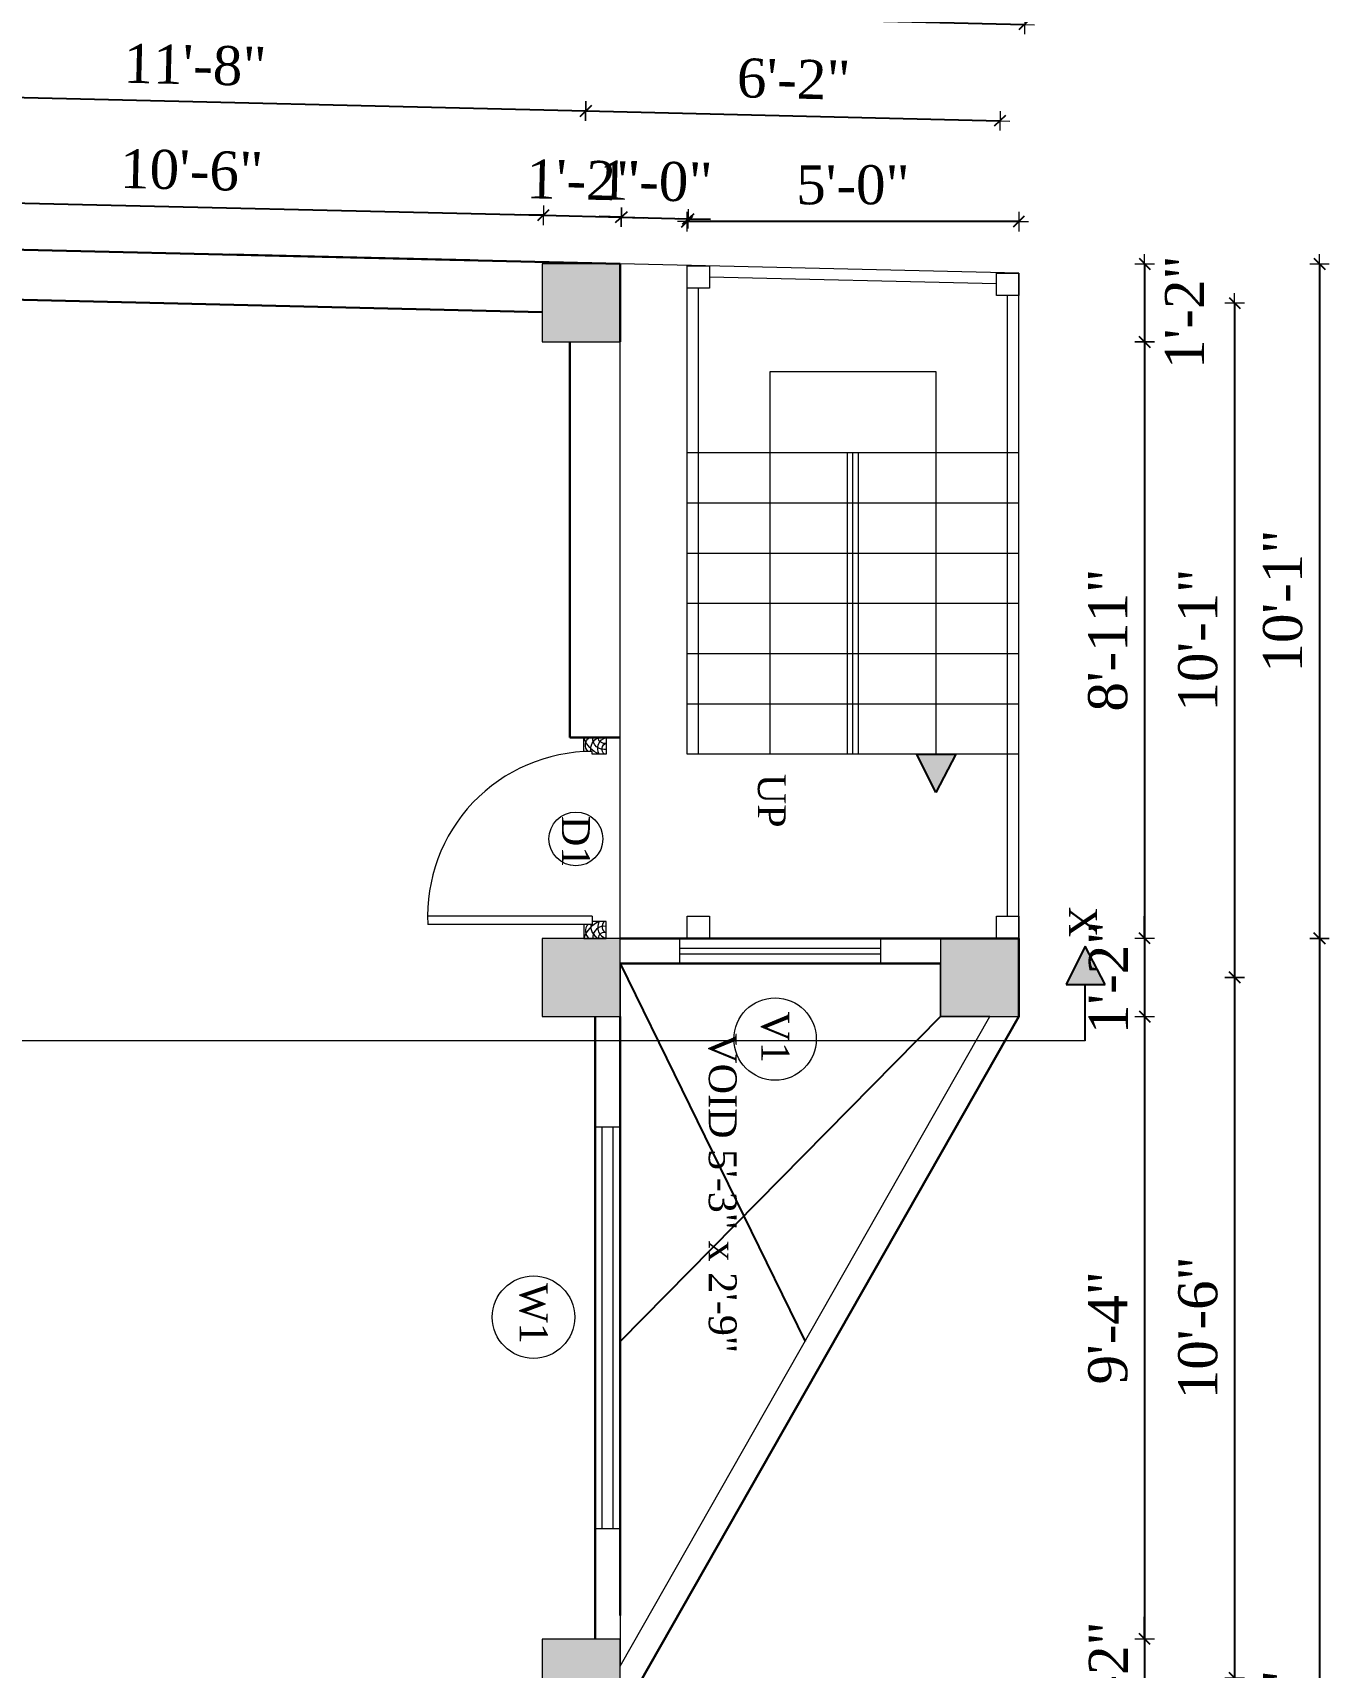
# Model space of a CAD drawing. Header units: inches. Extents: x 151827 to 346502, y -56182 to -23217.
# Drawn here: x 166610.1 to 166842.4, y -25951.1 to -25658.2 of the extents above; entities that cross this region are included whole.
import ezdxf

# ---------------------------------------------------------------- set-up
doc = ezdxf.new("R2010")
doc.units = ezdxf.units.IN
doc.header["$LTSCALE"] = 5
doc.header["$MEASUREMENT"] = 0
for name, color, linetype, lineweight in [('A-WALL', 7, 'Continuous', 9), ('Dimension', 7, 'Continuous', 18), ('DOOR', 62, 'Continuous', 0), ('Dw', 2, 'Continuous', 18)]:
    doc.layers.add(name, color=color, linetype=linetype, lineweight=lineweight)
doc.layers.add('dim line', color=7, linetype='Continuous', lineweight=15, true_color=0xfab2b2)
doc.layers.add('TEXT', color=6, linetype='Continuous')
doc.layers.add('WALL', color=7, linetype='Continuous')
doc.styles.add('ordinary', font='times.ttf')
doc.dimstyles.new('Copy of 96', dxfattribs={"dimtxt": 7, "dimasz": 4, "dimexe": 0.5, "dimexo": 0.5, "dimgap": 3, "dimtad": 1, "dimdec": 1, "dimzin": 11, "dimdsep": 46, "dimlunit": 4, "dimtxsty": 'ordinary', "dimblk": 'OBLIQUE', "dimcen": 0.09, "dimse1": 1, "dimse2": 1, "dimclrt": 6, "dimazin": 0, "dimtfac": 1, "dimtdec": 1, "dimtix": 1, "dimtmove": 2, "dimatfit": 3, "dimldrblk": 'leader', "dimfxl": 0.5, "dimfxlon": 1, "dimtolj": 1, "dimtzin": 0, "dimarcsym": 0})

# ---------------------------------------------------------------- blocks, each defined once
blk = doc.blocks.new('oblique')
at = {"color": 0, "lineweight": -2}
blk.add_line((0.25, 0.25), (-0.25, -0.25), dxfattribs=at)
at = {"layer": 'dim line', "lineweight": 9}
for p, q in [((-0.4375, 0), (0.4375, 0)), ((0, 0.4375), (0, -0.4375))]:
    blk.add_line(p, q, dxfattribs=at)
blk = doc.blocks.new('*D2595')
at = {"layer": 'A-WALL', "color": 0, "lineweight": -2, "ltscale": 5, "transparency": 16777216}
blk.add_line((166715.33, -26124.94), (166772.72, -26124.94), dxfattribs=at)
at = {"layer": 'Defpoints', "color": 0, "ltscale": 5, "transparency": 16777216}
for p in [(166772.72, -25834.49), (166715.33, -25960.06), (166772.72, -26124.94)]:
    blk.add_point(p, dxfattribs=at)
at = {"layer": 'A-WALL', "color": 0, "lineweight": -2, "ltscale": 5, "transparency": 16777216, "xscale": 4, "yscale": 4, "zscale": 4, "rotation": 180}
blk.add_blockref('oblique', (166715.33, -26124.94), dxfattribs=at)
at = {"layer": 'A-WALL', "color": 0, "lineweight": -2, "ltscale": 5, "transparency": 16777216, "xscale": 4, "yscale": 4, "zscale": 4}
blk.add_blockref('oblique', (166772.72, -26124.94), dxfattribs=at)
at = {"layer": 'A-WALL', "color": 6, "ltscale": 5, "transparency": 16777216, "insert": (166744.02, -26118.37), "char_height": 7, "attachment_point": 5, "style": 'ordinary'}
blk.add_mtext('\\A1;4\'-9"', dxfattribs=at)
blk = doc.blocks.new('_OBLIQUE')
at = {"color": 0, "linetype": 'ByBlock'}
blk.add_line((-0.5, -0.5), (0.5, 0.5), dxfattribs=at)
blk = doc.blocks.new('leader')
at = {"layer": 'Dimension'}
for p, q in [((0, -4.328), (0, 4.328)), ((-4.424, 0), (4.424, 0))]:
    blk.add_line(p, q, dxfattribs=at)
blk = doc.blocks.new('*D2596')
at = {"layer": 'A-WALL', "color": 0, "lineweight": -2, "ltscale": 5, "transparency": 16777216}
for p, q in [((166772.72, -26124.94), (166768.72, -26124.94)), ((166772.72, -26124.94), (166786.72, -26124.94)), ((166786.72, -26124.94), (166790.72, -26124.94))]:
    blk.add_line(p, q, dxfattribs=at)
at = {"layer": 'Defpoints', "color": 0, "ltscale": 5, "transparency": 16777216}
for p in [(166772.72, -25834.49), (166786.72, -25834.49), (166786.72, -26124.94)]:
    blk.add_point(p, dxfattribs=at)
at = {"layer": 'A-WALL', "color": 0, "lineweight": -2, "ltscale": 5, "transparency": 16777216, "xscale": 4, "yscale": 4, "zscale": 4}
blk.add_blockref('oblique', (166772.72, -26124.94), dxfattribs=at)
at = {"layer": 'A-WALL', "color": 0, "lineweight": -2, "ltscale": 5, "transparency": 16777216, "xscale": 4, "yscale": 4, "zscale": 4, "rotation": 180}
blk.add_blockref('oblique', (166786.72, -26124.94), dxfattribs=at)
at = {"layer": 'A-WALL', "color": 6, "ltscale": 5, "transparency": 16777216, "insert": (166779.72, -26118.44), "char_height": 7, "attachment_point": 5, "style": 'ordinary'}
blk.add_mtext('\\A1;1\'-2"', dxfattribs=at)
blk = doc.blocks.new('*D2599')
at = {"layer": 'A-WALL', "color": 0, "lineweight": -2, "ltscale": 5, "transparency": 16777216}
blk.add_line((166708.33, -26139.89), (166779.72, -26139.89), dxfattribs=at)
at = {"layer": 'Defpoints', "color": 0, "ltscale": 5, "transparency": 16777216}
for p in [(166779.72, -25827.49), (166708.33, -25953.06), (166779.72, -26139.89)]:
    blk.add_point(p, dxfattribs=at)
at = {"layer": 'A-WALL', "color": 0, "lineweight": -2, "ltscale": 5, "transparency": 16777216, "xscale": 4, "yscale": 4, "zscale": 4, "rotation": 180}
blk.add_blockref('oblique', (166708.33, -26139.89), dxfattribs=at)
at = {"layer": 'A-WALL', "color": 0, "lineweight": -2, "ltscale": 5, "transparency": 16777216, "xscale": 4, "yscale": 4, "zscale": 4}
blk.add_blockref('oblique', (166779.72, -26139.89), dxfattribs=at)
at = {"layer": 'A-WALL', "color": 6, "ltscale": 5, "transparency": 16777216, "insert": (166744.02, -26133.33), "char_height": 7, "attachment_point": 5, "style": 'ordinary'}
blk.add_mtext('\\A1;5\'-11"', dxfattribs=at)
blk = doc.blocks.new('*D2600')
at = {"layer": 'A-WALL', "color": 0, "lineweight": -2, "ltscale": 50, "transparency": 16777216}
blk.add_line((166809.27, -25699.61), (166809.27, -25713.61), dxfattribs=at)
at = {"layer": 'Defpoints', "color": 0, "ltscale": 50, "transparency": 16777216}
for p in [(166715.33, -25699.61), (166715.33, -25713.61), (166809.27, -25713.61)]:
    blk.add_point(p, dxfattribs=at)
at = {"layer": 'A-WALL', "color": 0, "lineweight": -2, "ltscale": 50, "transparency": 16777216, "xscale": 4, "yscale": 4, "zscale": 4}
for p, rotation in [((166809.27, -25699.61), 90), ((166809.27, -25713.61), 270)]:
    blk.add_blockref('oblique', p, dxfattribs=dict(at, rotation=rotation))
at = {"layer": 'A-WALL', "color": 6, "ltscale": 50, "transparency": 16777216, "insert": (166816.41, -25708.26), "char_height": 7, "attachment_point": 5, "rotation": 90, "style": 'ordinary'}
blk.add_mtext('\\A1;1\'-2"', dxfattribs=at)
blk = doc.blocks.new('*D2601')
at = {"layer": 'A-WALL', "color": 0, "lineweight": -2, "ltscale": 5, "transparency": 16777216}
blk.add_line((166809.27, -25713.61), (166809.27, -25820.49), dxfattribs=at)
at = {"layer": 'Defpoints', "color": 0, "ltscale": 5, "transparency": 16777216}
for p in [(166715.33, -25713.61), (166786.72, -25820.49), (166809.27, -25820.49)]:
    blk.add_point(p, dxfattribs=at)
at = {"layer": 'A-WALL', "color": 0, "lineweight": -2, "ltscale": 5, "transparency": 16777216, "xscale": 4, "yscale": 4, "zscale": 4}
for p, rotation in [((166809.27, -25713.61), 90), ((166809.27, -25820.49), 270)]:
    blk.add_blockref('oblique', p, dxfattribs=dict(at, rotation=rotation))
at = {"layer": 'A-WALL', "color": 6, "ltscale": 5, "transparency": 16777216, "insert": (166802.71, -25767.05), "char_height": 7, "attachment_point": 5, "rotation": 90, "style": 'ordinary'}
blk.add_mtext('\\A1;8\'-11"', dxfattribs=at)
blk = doc.blocks.new('*D2602')
at = {"layer": 'A-WALL', "color": 0, "lineweight": -2, "ltscale": 5, "transparency": 16777216}
for p, q in [((166809.27, -25820.49), (166809.27, -25816.49)), ((166809.27, -25820.49), (166809.27, -25834.49)), ((166809.27, -25834.49), (166809.27, -25838.49))]:
    blk.add_line(p, q, dxfattribs=at)
at = {"layer": 'Defpoints', "color": 0, "ltscale": 5, "transparency": 16777216}
for p in [(166786.72, -25820.49), (166786.72, -25834.49), (166809.27, -25834.49)]:
    blk.add_point(p, dxfattribs=at)
at = {"layer": 'A-WALL', "color": 0, "lineweight": -2, "ltscale": 5, "transparency": 16777216, "xscale": 4, "yscale": 4, "zscale": 4}
for p, rotation in [((166809.27, -25820.49), 270), ((166809.27, -25834.49), 90)]:
    blk.add_blockref('oblique', p, dxfattribs=dict(at, rotation=rotation))
at = {"layer": 'A-WALL', "color": 6, "ltscale": 5, "transparency": 16777216, "insert": (166802.77, -25827.49), "char_height": 7, "attachment_point": 5, "rotation": 90, "style": 'ordinary'}
blk.add_mtext('\\A1;1\'-2"', dxfattribs=at)
blk = doc.blocks.new('*D2603')
at = {"layer": 'A-WALL', "color": 0, "lineweight": -2, "ltscale": 5, "transparency": 16777216}
blk.add_line((166809.27, -25834.49), (166809.27, -25946.06), dxfattribs=at)
at = {"layer": 'Defpoints', "color": 0, "ltscale": 5, "transparency": 16777216}
for p in [(166786.72, -25834.49), (166715.33, -25946.06), (166809.27, -25946.06)]:
    blk.add_point(p, dxfattribs=at)
at = {"layer": 'A-WALL', "color": 0, "lineweight": -2, "ltscale": 5, "transparency": 16777216, "xscale": 4, "yscale": 4, "zscale": 4}
for p, rotation in [((166809.27, -25834.49), 90), ((166809.27, -25946.06), 270)]:
    blk.add_blockref('oblique', p, dxfattribs=dict(at, rotation=rotation))
at = {"layer": 'A-WALL', "color": 6, "ltscale": 5, "transparency": 16777216, "insert": (166802.7, -25890.28), "char_height": 7, "attachment_point": 5, "rotation": 90, "style": 'ordinary'}
blk.add_mtext('\\A1;9\'-4"', dxfattribs=at)
blk = doc.blocks.new('*D2604')
at = {"layer": 'A-WALL', "color": 0, "lineweight": -2, "ltscale": 5, "transparency": 16777216}
for p, q in [((166809.27, -25946.06), (166809.27, -25942.06)), ((166809.27, -25946.06), (166809.27, -25960.06)), ((166809.27, -25960.06), (166809.27, -25964.06))]:
    blk.add_line(p, q, dxfattribs=at)
at = {"layer": 'Defpoints', "color": 0, "ltscale": 5, "transparency": 16777216}
for p in [(166715.33, -25946.06), (166715.33, -25960.06), (166809.27, -25960.06)]:
    blk.add_point(p, dxfattribs=at)
at = {"layer": 'A-WALL', "color": 0, "lineweight": -2, "ltscale": 5, "transparency": 16777216, "xscale": 4, "yscale": 4, "zscale": 4}
for p, rotation in [((166809.27, -25946.06), 270), ((166809.27, -25960.06), 90)]:
    blk.add_blockref('oblique', p, dxfattribs=dict(at, rotation=rotation))
at = {"layer": 'A-WALL', "color": 6, "ltscale": 5, "transparency": 16777216, "insert": (166802.77, -25953.06), "char_height": 7, "attachment_point": 5, "rotation": 90, "style": 'ordinary'}
blk.add_mtext('\\A1;1\'-2"', dxfattribs=at)
blk = doc.blocks.new('*D2608')
at = {"layer": 'A-WALL', "color": 0, "lineweight": -2, "ltscale": 5, "transparency": 16777216}
blk.add_line((166825.4, -25706.61), (166825.4, -25827.49), dxfattribs=at)
at = {"layer": 'Defpoints', "color": 0, "ltscale": 5, "transparency": 16777216}
for p in [(166708.33, -25706.61), (166708.33, -25827.49), (166825.4, -25827.49)]:
    blk.add_point(p, dxfattribs=at)
at = {"layer": 'A-WALL', "color": 0, "lineweight": -2, "ltscale": 5, "transparency": 16777216, "xscale": 4, "yscale": 4, "zscale": 4}
for p, rotation in [((166825.4, -25706.61), 90), ((166825.4, -25827.49), 270)]:
    blk.add_blockref('oblique', p, dxfattribs=dict(at, rotation=rotation))
at = {"layer": 'A-WALL', "color": 6, "ltscale": 5, "transparency": 16777216, "insert": (166818.84, -25767.05), "char_height": 7, "attachment_point": 5, "rotation": 90, "style": 'ordinary'}
blk.add_mtext('\\A1;10\'-1"', dxfattribs=at)
blk = doc.blocks.new('*D2609')
at = {"layer": 'A-WALL', "color": 0, "lineweight": -2, "ltscale": 5, "transparency": 16777216}
blk.add_line((166825.4, -25827.49), (166825.4, -25953.06), dxfattribs=at)
at = {"layer": 'Defpoints', "color": 0, "ltscale": 5, "transparency": 16777216}
for p in [(166708.33, -25827.49), (166708.33, -25953.06), (166825.4, -25953.06)]:
    blk.add_point(p, dxfattribs=at)
at = {"layer": 'A-WALL', "color": 0, "lineweight": -2, "ltscale": 5, "transparency": 16777216, "xscale": 4, "yscale": 4, "zscale": 4}
for p, rotation in [((166825.4, -25827.49), 90), ((166825.4, -25953.06), 270)]:
    blk.add_blockref('oblique', p, dxfattribs=dict(at, rotation=rotation))
at = {"layer": 'A-WALL', "color": 6, "ltscale": 5, "transparency": 16777216, "insert": (166818.84, -25890.28), "char_height": 7, "attachment_point": 5, "rotation": 90, "style": 'ordinary'}
blk.add_mtext('\\A1;10\'-6"', dxfattribs=at)
blk = doc.blocks.new('*D2611')
at = {"layer": 'A-WALL', "color": 0, "lineweight": -2, "ltscale": 5, "transparency": 16777216}
blk.add_line((166840.6, -25699.61), (166840.6, -25820.49), dxfattribs=at)
at = {"layer": 'Defpoints', "color": 0, "ltscale": 5, "transparency": 16777216}
for p in [(166715.33, -25699.61), (166786.72, -25820.49), (166840.6, -25820.49)]:
    blk.add_point(p, dxfattribs=at)
at = {"layer": 'A-WALL', "color": 0, "lineweight": -2, "ltscale": 5, "transparency": 16777216, "xscale": 4, "yscale": 4, "zscale": 4}
for p, rotation in [((166840.6, -25699.61), 90), ((166840.6, -25820.49), 270)]:
    blk.add_blockref('oblique', p, dxfattribs=dict(at, rotation=rotation))
at = {"layer": 'A-WALL', "color": 6, "ltscale": 5, "transparency": 16777216, "insert": (166834.04, -25760.05), "char_height": 7, "attachment_point": 5, "rotation": 90, "style": 'ordinary'}
blk.add_mtext('\\A1;10\'-1"', dxfattribs=at)
blk = doc.blocks.new('*D2612')
at = {"layer": 'A-WALL', "color": 0, "lineweight": -2, "ltscale": 5, "transparency": 16777216}
blk.add_line((166840.6, -25820.49), (166840.6, -26108.31), dxfattribs=at)
at = {"layer": 'Defpoints', "color": 0, "ltscale": 5, "transparency": 16777216}
for p in [(166786.72, -25820.49), (166631.06, -26108.31), (166840.6, -26108.31)]:
    blk.add_point(p, dxfattribs=at)
at = {"layer": 'A-WALL', "color": 0, "lineweight": -2, "ltscale": 5, "transparency": 16777216, "xscale": 4, "yscale": 4, "zscale": 4}
for p, rotation in [((166840.6, -25820.49), 90), ((166840.6, -26108.31), 270)]:
    blk.add_blockref('oblique', p, dxfattribs=dict(at, rotation=rotation))
at = {"layer": 'A-WALL', "color": 6, "ltscale": 5, "transparency": 16777216, "insert": (166834.04, -25964.4), "char_height": 7, "attachment_point": 5, "rotation": 90, "style": 'ordinary'}
blk.add_mtext('\\A1;24\'-0"', dxfattribs=at)
blk = doc.blocks.new('*D2614')
at = {"layer": 'A-WALL', "color": 0, "lineweight": -2, "ltscale": 5, "transparency": 16777216}
blk.add_line((166631.06, -26153.85), (166786.72, -26153.85), dxfattribs=at)
at = {"layer": 'Defpoints', "color": 0, "ltscale": 5, "transparency": 16777216}
for p in [(166786.72, -25834.49), (166631.06, -26108.31), (166786.72, -26153.85)]:
    blk.add_point(p, dxfattribs=at)
at = {"layer": 'A-WALL', "color": 0, "lineweight": -2, "ltscale": 5, "transparency": 16777216, "xscale": 4, "yscale": 4, "zscale": 4, "rotation": 180}
blk.add_blockref('oblique', (166631.06, -26153.85), dxfattribs=at)
at = {"layer": 'A-WALL', "color": 0, "lineweight": -2, "ltscale": 5, "transparency": 16777216, "xscale": 4, "yscale": 4, "zscale": 4}
blk.add_blockref('oblique', (166786.72, -26153.85), dxfattribs=at)
at = {"layer": 'A-WALL', "color": 6, "ltscale": 5, "transparency": 16777216, "insert": (166708.89, -26147.29), "char_height": 7, "attachment_point": 5, "style": 'ordinary'}
blk.add_mtext('\\A1;13\'-0"', dxfattribs=at)
blk = doc.blocks.new('*D2631')
at = {"layer": 'A-WALL', "color": 0, "lineweight": -2, "ltscale": 5, "transparency": 16777216}
blk.add_line((166786.72, -25692.04), (166727.33, -25692.04), dxfattribs=at)
at = {"layer": 'Defpoints', "color": 0, "ltscale": 5, "transparency": 16777216}
for p in [(166727.33, -25692.04), (166727.33, -25699.89), (166786.72, -25701.3)]:
    blk.add_point(p, dxfattribs=at)
at = {"layer": 'A-WALL', "color": 0, "lineweight": -2, "ltscale": 5, "transparency": 16777216, "xscale": 4, "yscale": 4, "zscale": 4, "rotation": 180}
blk.add_blockref('oblique', (166727.33, -25692.04), dxfattribs=at)
at = {"layer": 'A-WALL', "color": 0, "lineweight": -2, "ltscale": 5, "transparency": 16777216, "xscale": 4, "yscale": 4, "zscale": 4}
blk.add_blockref('oblique', (166786.72, -25692.04), dxfattribs=at)
at = {"layer": 'A-WALL', "color": 6, "ltscale": 5, "transparency": 16777216, "insert": (166757.02, -25685.48), "char_height": 7, "attachment_point": 5, "style": 'ordinary'}
blk.add_mtext('\\A1;5\'-0"', dxfattribs=at)
blk = doc.blocks.new('*D2685')
at = {"layer": 'A-WALL', "color": 0, "lineweight": -2, "ltscale": 5, "transparency": 16777216}
blk.add_line((166575.25, -25687.92), (166701.54, -25690.91), dxfattribs=at)
at = {"layer": 'Defpoints', "color": 0, "ltscale": 5, "transparency": 16777216}
for p in [(166701.54, -25690.91), (166575.05, -25696.28), (166701.33, -25699.61)]:
    blk.add_point(p, dxfattribs=at)
at = {"layer": 'A-WALL', "color": 0, "lineweight": -2, "ltscale": 5, "transparency": 16777216, "xscale": 4, "yscale": 4, "zscale": 4}
for p, rotation in [((166575.25, -25687.92), 178.6423816933723), ((166701.54, -25690.91), 358.6423816933723)]:
    blk.add_blockref('oblique', p, dxfattribs=dict(at, rotation=rotation))
at = {"layer": 'A-WALL', "color": 6, "ltscale": 5, "transparency": 16777216, "insert": (166638.55, -25682.85), "char_height": 7, "attachment_point": 5, "rotation": 358.6424, "style": 'ordinary'}
blk.add_mtext('\\A1;10\'-6"', dxfattribs=at)
blk = doc.blocks.new('*D2686')
at = {"layer": 'A-WALL', "color": 0, "lineweight": -2, "ltscale": 5, "transparency": 16777216}
for p, q in [((166701.54, -25690.91), (166697.54, -25690.81)), ((166701.54, -25690.91), (166715.53, -25691.24)), ((166715.53, -25691.24), (166719.53, -25691.34))]:
    blk.add_line(p, q, dxfattribs=at)
at = {"layer": 'Defpoints', "color": 0, "ltscale": 5, "transparency": 16777216}
for p in [(166715.53, -25691.24), (166701.33, -25699.61), (166715.33, -25699.61)]:
    blk.add_point(p, dxfattribs=at)
at = {"layer": 'A-WALL', "color": 0, "lineweight": -2, "ltscale": 5, "transparency": 16777216, "xscale": 4, "yscale": 4, "zscale": 4}
for p, rotation in [((166701.54, -25690.91), 358.6423816933723), ((166715.53, -25691.24), 178.6423816933723)]:
    blk.add_blockref('oblique', p, dxfattribs=dict(at, rotation=rotation))
at = {"layer": 'A-WALL', "color": 6, "ltscale": 5, "transparency": 16777216, "insert": (166708.69, -25684.58), "char_height": 7, "attachment_point": 5, "rotation": 358.6424, "style": 'ordinary'}
blk.add_mtext('\\A1;1\'-2"', dxfattribs=at)
blk = doc.blocks.new('*D2632')
at = {"layer": 'A-WALL', "color": 0, "lineweight": -2, "ltscale": 5, "transparency": 16777216}
blk.add_line((166568.87, -25668.88), (166709.15, -25672.21), dxfattribs=at)
at = {"layer": 'Defpoints', "color": 0, "ltscale": 5, "transparency": 16777216}
for p in [(166709.15, -25672.21), (166568.05, -25703.28), (166708.33, -25706.61)]:
    blk.add_point(p, dxfattribs=at)
at = {"layer": 'A-WALL', "color": 0, "lineweight": -2, "ltscale": 5, "transparency": 16777216, "xscale": 4, "yscale": 4, "zscale": 4}
for p, rotation in [((166568.87, -25668.88), 178.6423816929977), ((166709.15, -25672.21), 358.6423816929977)]:
    blk.add_blockref('oblique', p, dxfattribs=dict(at, rotation=rotation))
at = {"layer": 'A-WALL', "color": 6, "ltscale": 5, "transparency": 16777216, "insert": (166639.16, -25663.99), "char_height": 7, "attachment_point": 5, "rotation": 358.6424, "style": 'ordinary'}
blk.add_mtext('\\A1;11\'-8"', dxfattribs=at)
blk = doc.blocks.new('*D2633')
at = {"layer": 'A-WALL', "color": 0, "lineweight": -2, "ltscale": 5, "transparency": 16777216}
for p, q in [((166715.53, -25691.24), (166711.53, -25691.15)), ((166715.53, -25691.24), (166727.53, -25691.53)), ((166727.53, -25691.53), (166731.53, -25691.62))]:
    blk.add_line(p, q, dxfattribs=at)
at = {"layer": 'Defpoints', "color": 0, "ltscale": 5, "transparency": 16777216}
for p in [(166727.53, -25691.53), (166715.33, -25699.61), (166727.33, -25699.89)]:
    blk.add_point(p, dxfattribs=at)
at = {"layer": 'A-WALL', "color": 0, "lineweight": -2, "ltscale": 5, "transparency": 16777216, "xscale": 4, "yscale": 4, "zscale": 4}
for p, rotation in [((166715.53, -25691.24), 358.6423816933723), ((166727.53, -25691.53), 178.6423816933723)]:
    blk.add_blockref('oblique', p, dxfattribs=dict(at, rotation=rotation))
at = {"layer": 'A-WALL', "color": 6, "ltscale": 5, "transparency": 16777216, "insert": (166721.69, -25684.82), "char_height": 7, "attachment_point": 5, "rotation": 358.6424, "style": 'ordinary'}
blk.add_mtext('\\A1;1\'-0"', dxfattribs=at)
blk = doc.blocks.new('*D2634')
at = {"layer": 'A-WALL', "color": 0, "lineweight": -2, "ltscale": 5, "transparency": 16777216}
blk.add_line((166709.15, -25672.21), (166783.35, -25673.97), dxfattribs=at)
at = {"layer": 'Defpoints', "color": 0, "ltscale": 5, "transparency": 16777216}
for p in [(166783.35, -25673.97), (166708.33, -25706.61), (166779.72, -25827.49)]:
    blk.add_point(p, dxfattribs=at)
at = {"layer": 'A-WALL', "color": 0, "lineweight": -2, "ltscale": 5, "transparency": 16777216, "xscale": 4, "yscale": 4, "zscale": 4}
for p, rotation in [((166709.15, -25672.21), 178.6423816933723), ((166783.35, -25673.97), 358.6423816933723)]:
    blk.add_blockref('oblique', p, dxfattribs=dict(at, rotation=rotation))
at = {"layer": 'A-WALL', "color": 6, "ltscale": 5, "transparency": 16777216, "insert": (166746.41, -25666.53), "char_height": 7, "attachment_point": 5, "rotation": 358.6424, "style": 'ordinary'}
blk.add_mtext('\\A1;6\'-2"', dxfattribs=at)
blk = doc.blocks.new('*D2635')
at = {"layer": 'A-WALL', "color": 0, "lineweight": -2, "ltscale": 5, "transparency": 16777216}
blk.add_line((166523.11, -25650.43), (166787.77, -25656.7), dxfattribs=at)
at = {"layer": 'Defpoints', "color": 0, "ltscale": 5, "transparency": 16777216}
for p in [(166787.77, -25656.7), (166522.05, -25695.03), (166786.72, -25701.3)]:
    blk.add_point(p, dxfattribs=at)
at = {"layer": 'A-WALL', "color": 0, "lineweight": -2, "ltscale": 5, "transparency": 16777216, "xscale": 4, "yscale": 4, "zscale": 4}
for p, rotation in [((166523.11, -25650.43), 178.6423816933723), ((166787.77, -25656.7), 358.6423816933723)]:
    blk.add_blockref('oblique', p, dxfattribs=dict(at, rotation=rotation))
at = {"layer": 'A-WALL', "color": 6, "ltscale": 5, "transparency": 16777216, "insert": (166655.59, -25647.07), "char_height": 7, "attachment_point": 5, "rotation": 358.6424, "style": 'ordinary'}
blk.add_mtext('\\A1;22\'-1"', dxfattribs=at)
blk = doc.blocks.new('A$C27B36B59')
at = {"layer": 'DOOR'}
for p, q in [((0, 4), (0, 0)), ((2.5, 4), (0, 4)), ((2.5, 2.5), (2.5, 4)), ((0, 0), (3, 0)), ((3, 2.5), (2.5, 2.5)), ((3, 0), (3, 2.5))]:
    blk.add_line(p, q, dxfattribs=at)
for centre, radius, start, end in [((-1.4, -0.54), 4.75, 22.1411, 72.838), ((1.34, 2.09), 1.64, 45.138, 144.8948), ((2.21, 0.3), 2.49, 83.3149, 152.658), ((0.13, 0.37), 2.05, 349.4875, 93.6805), ((1.96, -0.47), 2.01, 58.7447, 166.495), ((-0.06, 0.32), 1.13, 343.542, 86.947), ((2.08, -0.4), 1.17, 38.2816, 160.1519)]:
    blk.add_arc(centre, radius, start, end, dxfattribs=at)
blk = doc.blocks.new('D2')
at = {"layer": 'DOOR'}
for p, q in [((74473.95, 24047.59), (74473.95, 24018.09)), ((74473.95, 24047.59), (74475.45, 24047.59)), ((74475.45, 24047.59), (74475.45, 24018.13))]:
    blk.add_line(p, q, dxfattribs=at)
blk.add_arc((74473.95, 24047.59), 29.5, 180, 272.9146, dxfattribs=at)
at = {"layer": 'DOOR', "xscale": -1, "rotation": 180}
blk.add_blockref('A$C27B36B59', (74441.95, 24050.09), dxfattribs=at)
at = {"layer": 'DOOR', "rotation": 180}
blk.add_blockref('A$C27B36B59', (74477.95, 24050.09), dxfattribs=at)

msp = doc.modelspace()

# ---------------------------------------------------------------- hatches: boundary and pattern name
at = {"ltscale": 5}
for points in [[(166768.44, -25787.49), (166775.45, -25787.49), (166771.87, -25794.38)], [(166795.19, -25828.78), (166802.2, -25828.78), (166798.62, -25821.89)]]:
    msp.add_hatch(color=256, dxfattribs=at).paths.add_polyline_path(points)
at = {"layer": 'WALL', "linetype": 'ByBlock', "ltscale": 5, "true_color": 0xf8991e}
h = msp.add_hatch(color=30, dxfattribs=at)
h.dxf.hatch_style = 1
h.paths.add_polyline_path([(166701.33, -25699.61), (166701.33, -25713.61), (166715.33, -25713.61), (166715.33, -25699.61)])
h = msp.add_hatch(color=30, dxfattribs=at)
h.dxf.hatch_style = 1
h.paths.add_polyline_path([(166701.33, -25820.49), (166701.33, -25834.49), (166715.33, -25834.49), (166715.33, -25820.49)])
h = msp.add_hatch(color=30, dxfattribs=at)
h.dxf.hatch_style = 1
h.paths.add_polyline_path([(166772.72, -25820.49), (166772.72, -25834.49), (166786.72, -25834.49), (166786.72, -25820.49)])
h = msp.add_hatch(color=30, dxfattribs=at)
h.dxf.hatch_style = 1
h.paths.add_polyline_path([(166701.33, -25960.06), (166715.33, -25960.06), (166715.33, -25946.06), (166701.33, -25946.06)])

# ---------------------------------------------------------------- linework, layer by layer
at = {"ltscale": 5}
for p, q in [((166771.87, -25794.38, -72.71), (166768.44, -25787.49, -72.71)), ((166768.44, -25787.49, -72.71), (166775.45, -25787.49, -72.71)), ((166775.45, -25787.49, -72.71), (166771.87, -25794.38, -72.71)), ((166798.62, -25821.89, -72.71), (166795.19, -25828.78, -72.71)), ((166802.2, -25828.78, -72.71), (166798.62, -25821.89, -72.71)), ((166795.19, -25828.78, -72.71), (166802.2, -25828.78, -72.71)), ((166798.62, -25838.88, -72.71), (166798.62, -25828.78, -72.71))]:
    msp.add_line(p, q, dxfattribs=at)
at = {"layer": 'A-WALL', "lineweight": 30}
for p, q in [((166715.33, -25699.61, -72.71), (166561.05, -25695.95, -72.71)), ((166645.41, -25697.95, -72.71), (166688.4, -25698.97, -72.71)), ((166715.33, -25713.61, -72.71), (166715.33, -25699.61, -72.71)), ((166701.33, -25708.28, -72.71), (166575.05, -25705.29, -72.71)), ((166706.33, -25713.61, -72.71), (166706.33, -25784.49, -72.71)), ((166706.33, -25784.49, -72.71), (166715.33, -25784.49, -72.71)), ((166786.72, -25820.49, -72.71), (166715.33, -25820.49, -72.71)), ((166786.72, -25834.49, -72.71), (166786.72, -25820.49, -72.71)), ((166772.72, -25824.99, -72.71), (166715.33, -25824.99, -72.71)), ((166772.72, -25824.99, -72.71), (166715.33, -25824.99, -72.71)), ((166710.83, -25946.06, -72.71), (166710.83, -25834.49, -72.71)), ((166786.72, -25834.49, -72.71), (166715.33, -25960.06, -72.71)), ((166715.33, -25834.49, -72.71), (166715.33, -25941.85, -72.71))]:
    msp.add_line(p, q, dxfattribs=at)
at = {"layer": 'A-WALL', "ltscale": 5}
for p, q in [((166786.72, -25701.3, -72.71), (166715.33, -25699.61, -72.71)), ((166715.33, -25820.49, -72.71), (166715.33, -25699.61, -72.71)), ((166727.33, -25787.49, -72.71), (166727.33, -25699.89, -72.71)), ((166782.72, -25703.2, -72.71), (166731.33, -25701.99, -72.71)), ((166786.72, -25820.49, -72.71), (166786.72, -25701.3, -72.71)), ((166729.33, -25787.49, -72.71), (166729.33, -25703.99, -72.71)), ((166784.72, -25816.49, -72.71), (166784.72, -25705.3, -72.71)), ((166742.18, -25787.49, -72.71), (166742.18, -25718.88, -72.71)), ((166742.18, -25718.88, -72.71), (166771.87, -25718.88, -72.71)), ((166771.87, -25718.88, -72.71), (166771.87, -25787.49, -72.71)), ((166786.72, -25733.49, -72.71), (166727.33, -25733.49, -72.71)), ((166756.02, -25787.49, -72.71), (166756.02, -25733.49, -72.71)), ((166757.02, -25787.49, -72.71), (166757.02, -25733.49, -72.71)), ((166758.02, -25787.49, -72.71), (166758.02, -25733.49, -72.71)), ((166786.72, -25742.49, -72.71), (166727.33, -25742.49, -72.71)), ((166786.72, -25751.49, -72.71), (166727.33, -25751.49, -72.71)), ((166786.72, -25760.49, -72.71), (166727.33, -25760.49, -72.71)), ((166786.72, -25769.49, -72.71), (166727.33, -25769.49, -72.71)), ((166786.72, -25778.49, -72.71), (166727.33, -25778.49, -72.71)), ((166757.02, -25787.49, -72.71), (166727.33, -25787.49, -72.71)), ((166786.72, -25787.49, -72.71), (166757.02, -25787.49, -72.71)), ((166727.33, -25820.49, -72.71), (166727.33, -25816.49, -72.71)), ((166726.02, -25824.99, -72.71), (166726.02, -25820.49, -72.71)), ((166762.02, -25824.99, -72.71), (166762.02, -25820.49, -72.71)), ((166798.62, -25838.88, -72.71), (166510.05, -25838.88, -72.71)), ((166710.83, -25854.28, -72.71), (166715.33, -25854.28, -72.71)), ((166710.83, -25926.28, -72.71), (166715.33, -25926.28, -72.71))]:
    msp.add_line(p, q, dxfattribs=at)
at = {"layer": 'A-WALL', "ltscale": 5, "elevation": -72.71}
for points in [[(166701.33, -25699.61), (166701.33, -25713.61), (166715.33, -25713.61), (166715.33, -25699.61)], [(166731.33, -25699.99), (166731.33, -25703.99), (166727.33, -25703.99), (166727.33, -25699.99)], [(166786.72, -25701.3), (166786.72, -25705.3), (166782.72, -25705.3), (166782.72, -25701.3)], [(166731.33, -25816.49), (166731.33, -25820.49), (166727.33, -25820.49), (166727.33, -25816.49)], [(166786.72, -25816.49), (166786.72, -25820.49), (166782.72, -25820.49), (166782.72, -25816.49)], [(166701.33, -25820.49), (166701.33, -25834.49), (166715.33, -25834.49), (166715.33, -25820.49)], [(166772.72, -25820.49), (166772.72, -25834.49), (166786.72, -25834.49), (166786.72, -25820.49)], [(166781.54, -25834.49), (166772.72, -25834.49), (166772.72, -25824.99), (166751.33, -25824.99), (166715.33, -25824.99), (166715.33, -25834.49), (166715.33, -25950.95)], [(166701.33, -25946.06), (166701.33, -25960.06), (166715.33, -25960.06), (166715.33, -25946.06)]]:
    msp.add_lwpolyline(points, close=True, dxfattribs=at)
at = {"layer": 'A-WALL', "ltscale": 5}
for centre, radius in [((166707.39, -25802.67, -72.71), 4.82), ((166743.07, -25838.54, -72.71), 7.38), ((166699.79, -25888.38, -72.71), 7.38)]:
    msp.add_circle(centre, radius, dxfattribs=at)
at = {"layer": 'Dw', "color": 3}
for p, q in [((166726.02, -25822.24, -72.71), (166762.02, -25822.24, -72.71)), ((166726.02, -25823.24, -72.71), (166762.02, -25823.24, -72.71)), ((166712.08, -25926.28, -72.71), (166712.08, -25854.28, -72.71)), ((166714.08, -25926.28, -72.71), (166714.08, -25854.28, -72.71))]:
    msp.add_line(p, q, dxfattribs=at)
at = {"layer": 'WALL', "color": 30, "linetype": 'ByBlock', "ltscale": 5, "true_color": 0xf8991e}
for p, q in [((166715.33, -25824.99, -72.71), (166748.44, -25892.72, -72.71)), ((166772.72, -25834.49, -72.71), (166715.33, -25892.72, -72.71))]:
    msp.add_line(p, q, dxfattribs=at)

# ---------------------------------------------------------------- block references
at = {"layer": 'WALL', "color": 2, "linetype": 'ByBlock', "rotation": 270}
msp.add_blockref('D2', (142662.74, 48657.46, -72.71), dxfattribs=at)

# ---------------------------------------------------------------- texts
at = {"layer": 'TEXT', "style": 'ordinary'}
for s, p in [('UP', (166739.99, -25790.99, -72.71)), ('D1', (166704.89, -25798.55, -72.71)), ('X', (166795.74, -25814.83, -72.71)), ('V1', (166740.62, -25833.58, -72.71)), ('VOID 5\'-3" x 2\'-9"', (166731.2, -25837.49, -72.71)), ('W1', (166697.34, -25882.26, -72.71))]:
    msp.add_text(s, height=5, rotation=270, dxfattribs=at).set_placement(p)

# ---------------------------------------------------------------- dimensions: what is measured, and where the dimension line sits
at = {"layer": 'A-WALL', "ltscale": 5}
for base, p1, p2, angle, picture, middle in [((166787.77, -25656.7, -72.71), (166522.05, -25695.03, -72.71), (166786.72, -25701.3, -72.71), 178.6424, '*D2635', (166655.59, -25647.07, -72.71)), ((166783.35, -25673.97, -72.71), (166708.33, -25706.61, -72.71), (166779.72, -25827.49, -72.71), 178.6424, '*D2634', (166746.41, -25666.53, -72.71)), ((166701.54, -25690.91, -72.71), (166575.05, -25696.28, -72.71), (166701.33, -25699.61, -72.71), 178.6424, '*D2685', (166638.55, -25682.85, -72.71)), ((166715.53, -25691.24, -72.71), (166701.33, -25699.61, -72.71), (166715.33, -25699.61, -72.71), 178.6424, '*D2686', (166708.69, -25684.58, -72.71)), ((166727.53, -25691.53, -72.71), (166715.33, -25699.61, -72.71), (166727.33, -25699.89, -72.71), 178.6424, '*D2633', (166721.69, -25684.82, -72.71)), ((166840.6, -25820.49, -72.71), (166715.33, -25699.61, -72.71), (166786.72, -25820.49, -72.71), 270, '*D2611', (166834.04, -25760.05, -72.71)), ((166825.4, -25827.49, -72.71), (166708.33, -25706.61, -72.71), (166708.33, -25827.49, -72.71), 270, '*D2608', (166818.84, -25767.05, -72.71)), ((166809.27, -25820.49, -72.71), (166715.33, -25713.61, -72.71), (166786.72, -25820.49, -72.71), 270, '*D2601', (166802.71, -25767.05, -72.71)), ((166809.27, -25834.49, -72.71), (166786.72, -25820.49, -72.71), (166786.72, -25834.49, -72.71), 270, '*D2602', (166802.77, -25827.49, -72.71)), ((166840.6, -26108.31, -72.71), (166786.72, -25820.49, -72.71), (166631.06, -26108.31, -72.71), 270, '*D2612', (166834.04, -25964.4, -72.71)), ((166825.4, -25953.06, -72.71), (166708.33, -25827.49, -72.71), (166708.33, -25953.06, -72.71), 270, '*D2609', (166818.84, -25890.28, -72.71)), ((166809.27, -25946.06, -72.71), (166786.72, -25834.49, -72.71), (166715.33, -25946.06, -72.71), 270, '*D2603', (166802.7, -25890.28, -72.71)), ((166809.27, -25960.06, -72.71), (166715.33, -25946.06, -72.71), (166715.33, -25960.06, -72.71), 270, '*D2604', (166802.77, -25953.06, -72.71))]:
    dim = msp.add_linear_dim(base=base, p1=p1, p2=p2, angle=angle, dimstyle='Copy of 96', override={"dimdec": 0, "dimblk": 'oblique', "dimtdec": 0, "dimarcsym": 1}, dxfattribs=at)
    dim.commit()
    dim.dimension.update_dxf_attribs({"geometry": picture, "text_midpoint": middle})
dim = msp.add_aligned_dim(p1=(166568.05, -25703.28, -72.71), p2=(166708.33, -25706.61, -72.71), distance=34.41, dimstyle='Copy of 96', override={"dimdec": 0, "dimblk": 'oblique', "dimtdec": 0, "dimarcsym": 1}, dxfattribs=at)
dim.commit()
dim.dimension.update_dxf_attribs({"geometry": '*D2632', "text_midpoint": (166639.16, -25663.99, -72.71)})
dim = msp.add_linear_dim(base=(166727.33, -25692.04, -72.71), p1=(166786.72, -25701.3, -72.71), p2=(166727.33, -25699.89, -72.71), text='5\'-0"', dimstyle='Copy of 96', override={"dimdec": 0, "dimblk": 'oblique', "dimtdec": 0, "dimarcsym": 1}, dxfattribs=at)
dim.commit()
dim.dimension.update_dxf_attribs({"geometry": '*D2631', "text_midpoint": (166757.02, -25685.48, -72.71)})
at = {"layer": 'A-WALL', "ltscale": 50}
dim = msp.add_linear_dim(base=(166809.27, -25713.61, -72.71), p1=(166715.33, -25699.61, -72.71), p2=(166715.33, -25713.61, -72.71), angle=270, dimstyle='Copy of 96', override={"dimdec": 0, "dimblk": 'oblique', "dimtdec": 0, "dimarcsym": 1}, dxfattribs=at)
dim.commit()
dim.dimension.update_dxf_attribs({"geometry": '*D2600', "text_midpoint": (166816.41, -25708.26, -72.71), "dimtype": 160})
at = {"layer": 'A-WALL', "ltscale": 5}
for base, p1, p2, picture, middle in [((166779.72, -26139.89, -72.71), (166708.33, -25953.06, -72.71), (166779.72, -25827.49, -72.71), '*D2599', (166744.02, -26133.33, -72.71)), ((166786.72, -26153.85, -72.71), (166631.06, -26108.31, -72.71), (166786.72, -25834.49, -72.71), '*D2614', (166708.89, -26147.29, -72.71)), ((166772.72, -26124.94, -72.71), (166715.33, -25960.06, -72.71), (166772.72, -25834.49, -72.71), '*D2595', (166744.02, -26118.37, -72.71)), ((166786.72, -26124.94, -72.71), (166772.72, -25834.49, -72.71), (166786.72, -25834.49, -72.71), '*D2596', (166779.72, -26118.44, -72.71))]:
    dim = msp.add_linear_dim(base=base, p1=p1, p2=p2, dimstyle='Copy of 96', override={"dimdec": 0, "dimblk": 'oblique', "dimtdec": 0, "dimarcsym": 1}, dxfattribs=at)
    dim.commit()
    dim.dimension.update_dxf_attribs({"geometry": picture, "text_midpoint": middle})

doc.saveas('drawing.dxf')
